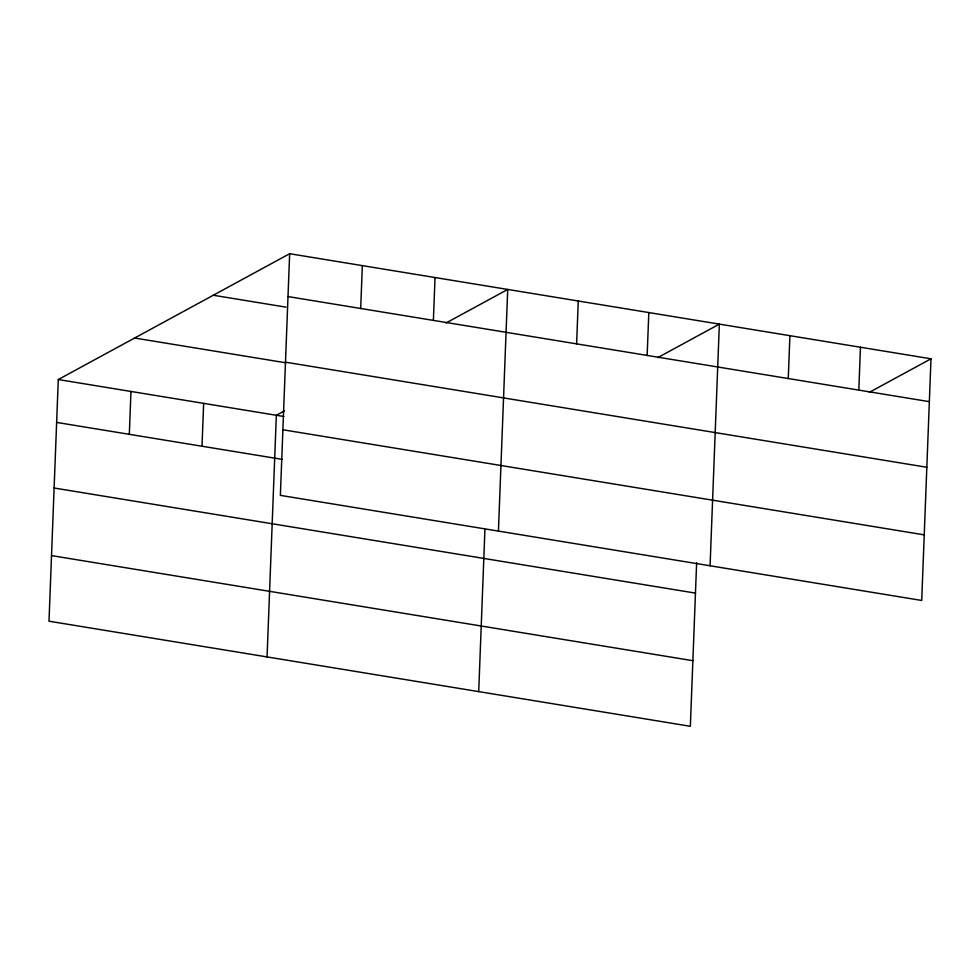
<?xml version="1.0" encoding="UTF-8"?>
<svg xmlns="http://www.w3.org/2000/svg" width="980" height="980" viewBox="0 0 980 980"><rect width="100%" height="100%" fill="white"/><g stroke="black" fill="none" stroke-linecap="round" stroke-linejoin="round"><path stroke-width="1.47" d="M289.651 253.71L280.366 495.366L921.715 600.458L931 358.803L289.651 253.71L58.285 379.542L49 621.198L690.349 726.29L696.633 562.594M129.323 434.324L130.965 391.461M202.003 446.231L203.656 403.368M267.062 656.931L276.336 415.275L284.384 410.902M360.689 308.492L362.343 265.617M433.38 320.399L435.022 277.536M478.706 691.611L484.929 529.433M498.428 531.087L507.714 289.443L446.096 322.959M576.608 343.87L578.261 301.007M647.155 355.434L648.809 312.559M710.071 565.766L719.357 324.123L657.739 357.639M788.263 378.55L789.905 335.687M858.811 390.113L860.452 347.238M869.383 392.319L931 358.803M288.01 296.572L929.359 401.665M213.297 295.237L285.989 307.144M285.486 362.171L926.835 467.264M134.64 338.026L285.94 362.821M58.285 379.542L283.845 416.512M282.889 429.767L924.238 534.86M56.632 422.417L282.203 459.375M54.121 488.016L695.457 593.108M51.524 555.599L692.86 660.692"/></g></svg>
